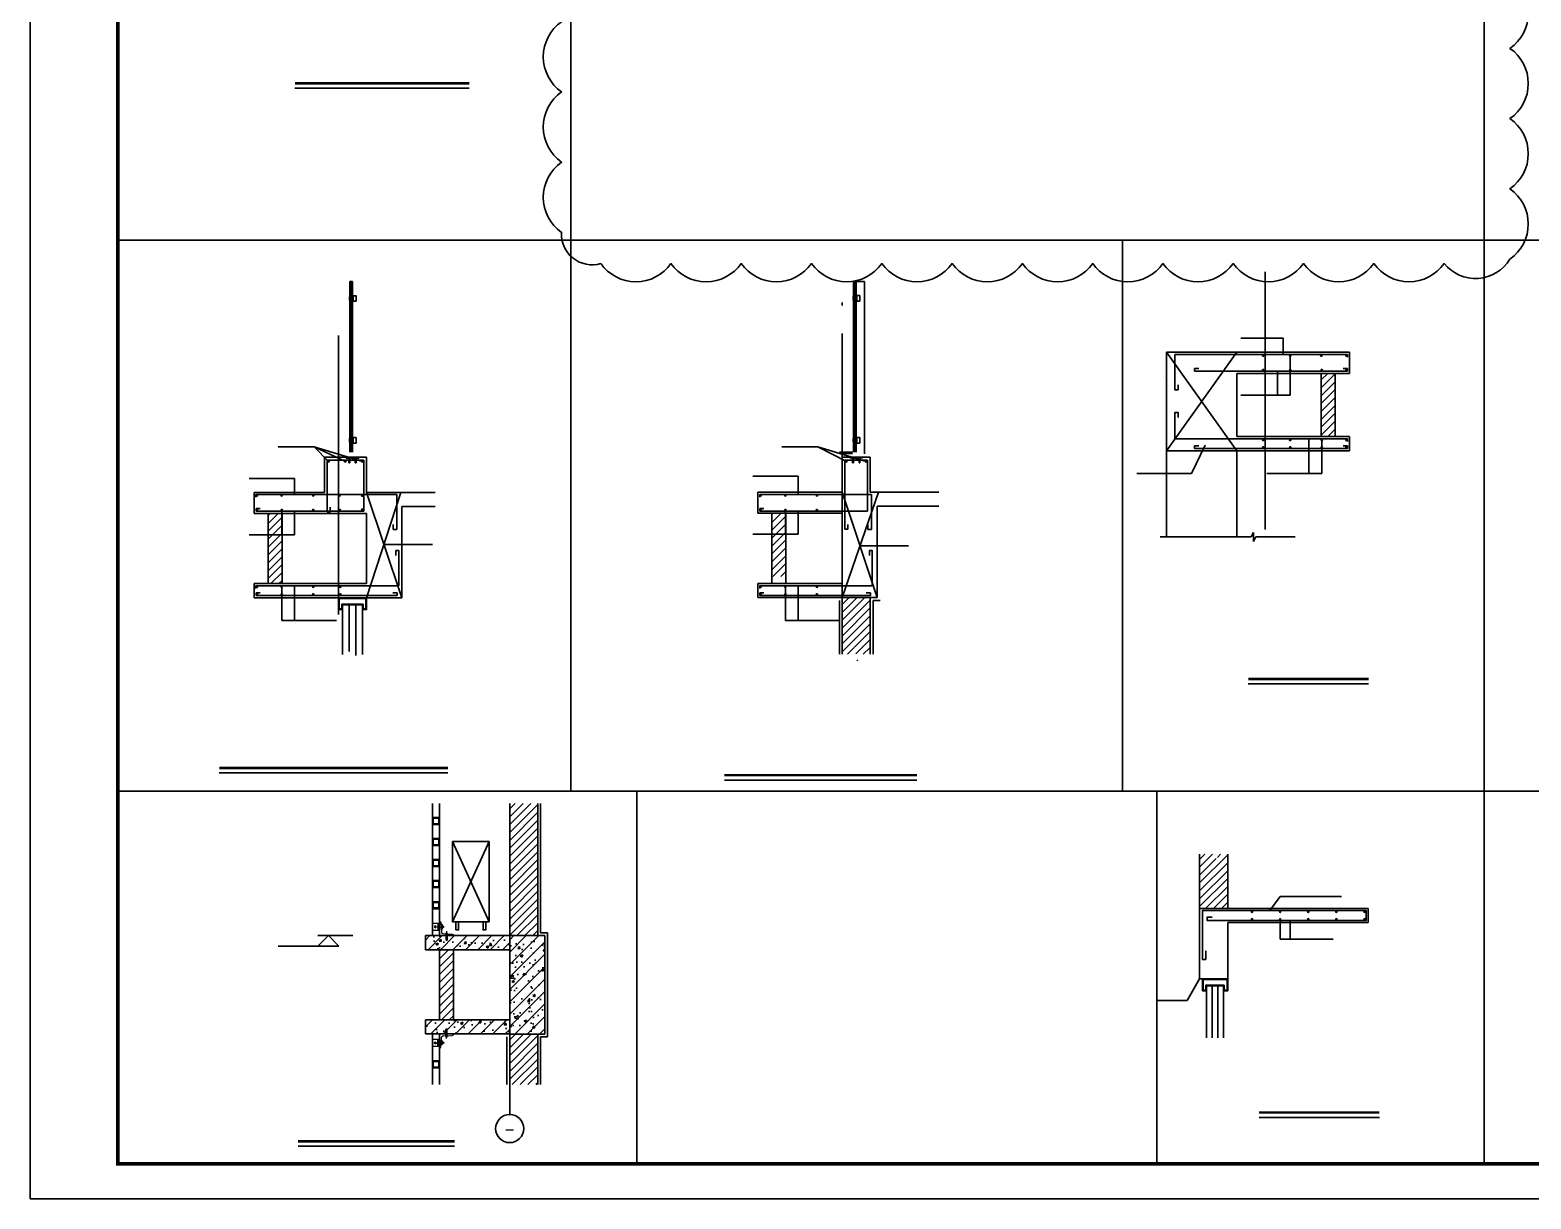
# Model space of a CAD drawing. Extents: x -695511 to 885008, y -751583 to -95266.
# Drawn here: x 550845 to 561523, y -550522 to -542201 of the extents above; entities that cross this region are included whole.
import ezdxf
from ezdxf.enums import TextEntityAlignment as Align

# ---------------------------------------------------------------- set-up
doc = ezdxf.new("R2010")
doc.units = 0
doc.header["$LTSCALE"] = 1000
doc.header["$MEASUREMENT"] = 0
doc.linetypes.add('CONTINOUS', pattern=[0])
doc.linetypes.add('DOTE', pattern=[2.42, 2, -0.2, 0.02, -0.2])
for name, color, linetype in [('3', 3, 'Continuous'), ('8', 8, 'Continuous'), ('_0', 7, 'Continuous'), ('AXIS', 3, 'Continuous'), ('AXIS_TEXT', 7, 'Continuous'), ('DIM_ELEV', 3, 'Continuous'), ('DIM_SYMB', 3, 'Continuous'), ('DOTE', 1, 'Continuous'), ('E_BalLib', 8, 'Continuous'), ('E_WINDOW', 4, 'Continuous'), ('LVTRY', 8, 'Continuous'), ('PUB_HATCH', 8, 'Continuous'), ('PUB_TEXT', 7, 'Continuous'), ('PUB_TITLE', 4, 'Continuous'), ('S_FLOOR', 2, 'Continuous'), ('STAIR', 2, 'Continuous'), ('WALL', 4, 'Continuous'), ('WINDOW', 3, 'Continuous'), ('修改说明', 190, 'Continuous'), ('家俱', 8, 'Continuous'), ('节点大样钢筋', 6, 'Continuous')]:
    doc.layers.add(name, color=color, linetype=linetype)
doc.layers.add('AED-880-D-0001-N_8#$0$318 Louvre', color=6, linetype='Continuous', lineweight=13)
doc.styles.add('_TCH_AXIS', font='COMPLEX', dxfattribs={"bigfont": 'GBCBIG'})
doc.styles.add('COMPLEX', font='COMPLEX')
pattern_1 = [(45, (834982.87, -467464.26), (-44.194174, 44.194174), []), (50, (834982.87, -467464.26), (179.315046, -15.688034), [18.75, -206.25]), (355, (834982.87, -467464.26), (-34.68783, 188.04803), [15, -165]), (100.4514, (834997.81, -467465.57), (144.62735, 172.35989), [15.93505, -175.28553]), (46.1842, (834982.87, -467414.26), (266.81026, -41.37975), [28.125, -309.375]), (96.6356, (835005.1, -467417.7), (233.66568, 243.52947), [23.90257, -262.92825]), (351.1842, (834982.87, -467414.26), (233.66549, 243.52965), [22.5, -247.5]), (21, (835007.87, -467426.76), (149.22676, -100.65472), [18.75, -206.25]), (326, (835007.87, -467426.76), (60.82883, 181.28751), [15, -165]), (71.4514, (835020.3, -467435.15), (210.05566, 80.63262), [15.93505, -175.28553]), (37.5, (834982.87, -467464.26), (3.039964, 83.223463), [0, -163, 0, -167.5, 0, -165.625]), (7.5, (834982.87, -467464.26), (65.767384, 98.602928), [0, -95.5, 0, -159.25, 0, -63.125]), (327.5, (834927.12, -467464.26), (133.455609, -5.638718), [0, -62.5, 0, -195, 0, -258.75]), (317.5, (834902.12, -467464.26), (145.796542, 25.026246), [0, -81.25, 0, -129.5, 0, -183.75])]

# ---------------------------------------------------------------- blocks, each defined once
blk = doc.blocks.new('A$C20027368')
at = {"layer": '3', "color": 1}
for p, q in [((-27, 58), (233, 629)), ((-27, 629), (233, 58))]:
    blk.add_line(p, q, dxfattribs=at)
for points in [[(-27, 58), (233, 58), (233, 629), (-27, 629)], [(-3, 58), (16, 58), (16, 0), (-3, 0)], [(209, 58), (190, 58), (190, 0), (209, 0)]]:
    blk.add_lwpolyline(points, close=True, dxfattribs=at)
blk = doc.blocks.new('AED-880-D-0001-N_8#$0$A$C6D1513F4')
at = {"layer": 'AED-880-D-0001-N_8#$0$318 Louvre', "color": 3, "linetype": 'Continuous', "extrusion": (7.99805e-08, 0.00183, 0.999998)}
for p, q in [((-51, 88), (-13, 88)), ((-51, 38), (-13, 38)), ((-24, 67), (-30, 70)), ((-30, 56), (-24, 60)), ((-24, 60), (-24, 67)), ((-17, 62), (30, 62)), ((-14, 62), (32, 62)), ((-13, 88), (-13, 38)), ((-13, 88), (0, 88)), ((-13, 38), (0, 38)), ((-11, 69), (-12, 67)), ((-11, 66), (-12, 67)), ((-12, 67), (-11, 66)), ((-12, 67), (-12, 58)), ((-11, 66), (-12, 62)), ((-12, 62), (-11, 60)), ((-11, 60), (-12, 58)), ((-12, 58), (-11, 56)), ((-7, 69), (-11, 69)), ((-11, 66), (-7, 66)), ((-7, 60), (-11, 60)), ((-11, 56), (-7, 56)), ((-7, 88), (-7, 38)), ((-7, 56), (-7, 69)), ((20, 78), (10, 78)), ((12, 46), (20, 46)), ((20, 78), (20, 46)), ((20, 56), (20, 69)), ((20, 69), (24, 69)), ((24, 66), (20, 66)), ((20, 60), (24, 60)), ((24, 56), (20, 56)), ((24, 69), (25, 67)), ((25, 67), (24, 66)), ((24, 66), (25, 62)), ((25, 62), (24, 60)), ((24, 60), (25, 58)), ((25, 58), (24, 56)), ((25, 66), (25, 67)), ((25, 67), (25, 58)), ((30, 66), (25, 66)), ((30, 60), (25, 60)), ((31, 65), (30, 66)), ((30, 60), (31, 60)), ((31, 60), (31, 65)), ((43, 17), (43, 18)), ((43, 18), (56, 18)), ((46, 14), (43, 17)), ((43, 17), (56, 17)), ((46, 14), (46, -12)), ((46, 14), (54, 14)), ((50, 32), (50, -37)), ((54, 14), (56, 17)), ((54, 14), (54, -12)), ((56, 17), (56, 18)), ((46, -12), (44, -31)), ((44, -31), (48, -32)), ((46, -31), (46, -33)), ((54, -33), (46, -33)), ((49, -6), (47, -11)), ((49, -14), (48, -32)), ((50, -13), (51, -32)), ((52, -7), (51, -12)), ((55, -31), (51, -32)), ((54, -12), (55, -31)), ((54, -31), (54, -33))]:
    blk.add_line(p, q, dxfattribs=at)
at = {"layer": 'AED-880-D-0001-N_8#$0$318 Louvre', "color": 3, "linetype": 'Continuous', "extrusion": (7.99805e-08, -0.00183, 0.999998)}
for p, q in [((-51, 88), (-51, 38)), ((-36, 67), (-30, 70)), ((-36, 67), (-36, 60)), ((-30, 56), (-36, 60))]:
    blk.add_line(p, q, dxfattribs=at)
at = {"layer": 'AED-880-D-0001-N_8#$0$318 Louvre', "color": 3, "linetype": 'Continuous', "extrusion": (7.99805e-08, 0.00183, 0.999998)}
blk.add_lwpolyline([(10, 91), (14, 24, 0.380199), (24, 14), (90, 11, -0.397107), (100, 1), (100, 0), (0, 0), (0, 100), (0, 100, -0.397107)], format="xyb", close=True, dxfattribs=at)
for centre, start, end in [((49, -12), 164.9975, 272.7378), ((50, -7), 344.9975, 164.9975), ((49, -12), 302.0756, 344.9975)]:
    blk.add_arc(centre, 1.86, start, end, dxfattribs=at)
blk = doc.blocks.new('_AXISO')
blk.add_circle((0, 0), 0.5)
at = {"layer": 'AXIS_TEXT', "style": 'COMPLEX', "width": 1.041667}
blk.add_attdef('A', text='', height=0.56, dxfattribs=at).set_placement((-0.25, -0.28), (0.25, -0.28), align=Align.FIT)

msp = doc.modelspace()

# ---------------------------------------------------------------- hatches: boundary and pattern name
h = msp.add_hatch()
h.set_pattern_fill('ANSI31', color=8, scale=25)
h.set_pattern_definition([(45, (890320.573, -529778.05), (-28.0633004, 28.0633004), [])])
h.paths.add_polyline_path([(560031.1, -545095.3), (560131.1, -545095.3), (560131.1, -544645.3), (560031.1, -544645.3)])
h = msp.add_hatch()
h.set_pattern_fill('ANSI31', color=8, scale=25, style=0)
h.set_pattern_definition([(45, (893269.033, -534783.036), (-28.0633004, 28.0633004), [])])
h.paths.add_polyline_path([(552538.8, -545642), (552638.8, -545642), (552638.8, -546142), (552538.8, -546142)])
h = msp.add_hatch()
h.set_pattern_fill('ANSI31', color=8, scale=25, style=0)
h.set_pattern_definition([(45, (896852.603, -534831.913), (-28.0633004, 28.0633004), [])])
h.paths.add_polyline_path([(556122.3, -545640.9), (556222.3, -545640.9), (556222.3, -546090.9), (556122.3, -546090.9)])
h = msp.add_hatch()
h.set_pattern_fill('ANSI31', color=8, scale=25, style=0)
h.set_pattern_definition([(45, (823644.65, -470828.497), (-28.0633004, 28.0633004), [])])
h.paths.add_polyline_path([(556710.7, -546592.5), (556729.2, -546697.5), (556748.3, -546645), (556822.6, -546645), (556822.6, -546240.9), (556622.6, -546240.9), (556622.6, -546645), (556692, -546645)])
h = msp.add_hatch()
h.set_pattern_fill('ANSI31', color=8, scale=25, style=0)
h.set_pattern_definition([(45, (894487.43, -537988.43), (-28.0633004, 28.0633004), [])])
h.paths.add_polyline_path([(554457.4, -547706.1), (554379.6, -547706.1), (554360.5, -547706.1), (554342, -547706.1), (554323.4, -547706.1), (554257.4, -547706.1), (554257.4, -548597.4), (554257.4, -548647.4), (554457.4, -548647.4), (554457.4, -548597.4)])
h = msp.add_hatch()
h.set_pattern_fill('ANSI31', color=8, scale=25)
h.set_pattern_definition([(45, (883509.497, -510343.04), (-28.0633004, 28.0633004), [])])
h.paths.add_polyline_path([(559165.7, -548454.7), (559365.7, -548454.7), (559365.7, -548068), (559300, -548068), (559284.7, -548110), (559277.3, -548068), (559165.7, -548068)])
h = msp.add_hatch()
h.set_pattern_fill('钢筋混凝土', color=8, scale=25)
h.set_pattern_definition(pattern_1)
h.paths.add_polyline_path([(554257.4, -548747.4), (554257.4, -548647.4), (553811.8, -548647.4), (553811.8, -548659.6), (553813.1, -548680.1), (553802.5, -548680.1), (553803.8, -548659.6), (553803.8, -548647.4), (553657.2, -548647.4), (553657.2, -548747.4)])
h = msp.add_hatch()
h.set_pattern_fill('钢筋混凝土', color=8, scale=25)
h.set_pattern_definition([(45, (747645.37, -335313.02), (-44.194174, 44.194174), []), (50, (747645.37, -335313.02), (179.315046, -15.68803), [18.75, -206.25]), (355, (747645.37, -335313.02), (-34.68783, 188.04803), [15, -165]), (100.4514, (747660.31, -335314.33), (144.62735, 172.35989), [15.93505, -175.28553]), (46.1842, (747645.37, -335263.02), (266.81026, -41.37975), [28.125, -309.375]), (96.6356, (747667.6, -335266.47), (233.66568, 243.52947), [23.90257, -262.92825]), (351.1842, (747645.37, -335263.02), (233.66549, 243.52965), [22.5, -247.5]), (21, (747670.37, -335275.52), (149.22676, -100.65472), [18.75, -206.25]), (326, (747670.37, -335275.52), (60.82883, 181.28751), [15, -165]), (71.4514, (747682.8, -335283.9), (210.05566, 80.63262), [15.93505, -175.28553]), (37.5, (747645.37, -335313.02), (3.039964, 83.223463), [0, -163, 0, -167.5, 0, -165.625]), (7.5, (747645.37, -335313.02), (65.767384, 98.602928), [0, -95.5, 0, -159.25, 0, -63.125]), (327.5, (747589.62, -335313.02), (133.455609, -5.638718), [0, -62.5, 0, -195, 0, -258.75]), (317.5, (747564.62, -335313.02), (145.79654, 25.026246), [0, -81.25, 0, -129.5, 0, -183.75])])
h.paths.add_polyline_path([(554257.4, -548647.4), (554507.4, -548647.4), (554507.4, -549348), (554257.4, -549348)])
h = msp.add_hatch()
h.set_pattern_fill('ANSI31', color=8, scale=25, style=0)
h.set_pattern_definition([(45, (894487.43, -537938.43), (-28.0633004, 28.0633004), [])])
h.paths.add_polyline_path([(553757.2, -548747.4), (553857.2, -548747.4), (553857.2, -549247.4), (553757.2, -549247.4)])
h = msp.add_hatch()
h.set_pattern_fill('钢筋混凝土', color=8, scale=25)
h.set_pattern_definition(pattern_1)
h.paths.add_polyline_path([(553657.2, -549247.4), (553657.2, -549347.4), (554257.4, -549347.4), (554257.4, -549247.4)])
h = msp.add_hatch()
h.set_pattern_fill('ANSI31', color=8, scale=25, style=0)
h.set_pattern_definition([(45, (834982.87, -467464.263), (-28.0633004, 28.0633004), [])])
h.paths.add_polyline_path([(554457.4, -549708.3), (554457.4, -549348), (554257.4, -549348), (554257.4, -549708.3)])
at = {"layer": '节点大样钢筋'}
h = msp.add_hatch(color=256, dxfattribs=at)
edge = h.paths.add_edge_path()
edge.add_arc((559617.9, -544518.6), 5, 0, 360)
h = msp.add_hatch(color=256, dxfattribs=at)
edge = h.paths.add_edge_path()
edge.add_arc((559810.4, -544518.6), 5, 0, 360)
h = msp.add_hatch(color=256, dxfattribs=at)
edge = h.paths.add_edge_path()
edge.add_arc((560031.9, -544518.6), 5, 0, 360)
h = msp.add_hatch(color=256, dxfattribs=at)
edge = h.paths.add_edge_path()
edge.add_arc((560210.4, -544518.6), 5, 0, 360)
h = msp.add_hatch(color=256, dxfattribs=at)
edge = h.paths.add_edge_path()
edge.add_arc((559617.9, -544622), 5, -180, 180, ccw=False)
h = msp.add_hatch(color=256, dxfattribs=at)
edge = h.paths.add_edge_path()
edge.add_arc((559810.4, -544622), 5, -180, 180, ccw=False)
h = msp.add_hatch(color=256, dxfattribs=at)
edge = h.paths.add_edge_path()
edge.add_arc((560034.4, -544622), 5, -180, 180, ccw=False)
h = msp.add_hatch(color=256, dxfattribs=at)
edge = h.paths.add_edge_path()
edge.add_arc((560210.4, -544622), 5, -180, 180, ccw=False)
h = msp.add_hatch(color=256, dxfattribs=at)
edge = h.paths.add_edge_path()
edge.add_arc((559617.9, -545119), 5, -180, 180, ccw=False)
h = msp.add_hatch(color=256, dxfattribs=at)
edge = h.paths.add_edge_path()
edge.add_arc((559810.4, -545119), 5, -180, 180, ccw=False)
h = msp.add_hatch(color=256, dxfattribs=at)
edge = h.paths.add_edge_path()
edge.add_arc((560034.4, -545119), 5, -180, 180, ccw=False)
h = msp.add_hatch(color=256, dxfattribs=at)
edge = h.paths.add_edge_path()
edge.add_arc((560210.4, -545118.6), 5, 0, 360)
h = msp.add_hatch(color=256, dxfattribs=at)
edge = h.paths.add_edge_path()
edge.add_arc((559617.9, -545172), 5, -180, 180, ccw=False)
h = msp.add_hatch(color=256, dxfattribs=at)
edge = h.paths.add_edge_path()
edge.add_arc((559810.4, -545172), 5, -180, 180, ccw=False)
h = msp.add_hatch(color=256, dxfattribs=at)
edge = h.paths.add_edge_path()
edge.add_arc((560034.4, -545172), 5, -180, 180, ccw=False)
h = msp.add_hatch(color=256, dxfattribs=at)
edge = h.paths.add_edge_path()
edge.add_arc((560210.4, -545172), 5, -180, 180, ccw=False)
h = msp.add_hatch(color=256, dxfattribs=at)
edge = h.paths.add_edge_path()
edge.add_arc((552969, -545271.7), 5, 0, 360)
h = msp.add_hatch(color=256, dxfattribs=at)
edge = h.paths.add_edge_path()
edge.add_arc((553089, -545271.7), 5, 0, 360)
h = msp.add_hatch(color=256, dxfattribs=at)
edge = h.paths.add_edge_path()
edge.add_arc((553209.5, -545271.7), 5, 0, 360)
h = msp.add_hatch(color=256, dxfattribs=at)
edge = h.paths.add_edge_path()
edge.add_arc((556652.6, -545271.7), 5, 0, 360)
h = msp.add_hatch(color=256, dxfattribs=at)
edge = h.paths.add_edge_path()
edge.add_arc((556793.1, -545271.7), 5, 0, 360)
h = msp.add_hatch(color=256, dxfattribs=at)
edge = h.paths.add_edge_path()
edge.add_arc((552459.5, -545514.2), 5, 0, 360)
h = msp.add_hatch(color=256, dxfattribs=at)
edge = h.paths.add_edge_path()
edge.add_arc((552635.5, -545514.2), 5, 0, 360)
h = msp.add_hatch(color=256, dxfattribs=at)
edge = h.paths.add_edge_path()
edge.add_arc((552859.5, -545514.2), 5, 0, 360)
h = msp.add_hatch(color=256, dxfattribs=at)
edge = h.paths.add_edge_path()
edge.add_arc((553048.5, -545514.2), 5, 0, 360)
h = msp.add_hatch(color=256, dxfattribs=at)
edge = h.paths.add_edge_path()
edge.add_arc((553208.5, -545514.7), 5, 0, 360)
h = msp.add_hatch(color=256, dxfattribs=at)
edge = h.paths.add_edge_path()
edge.add_arc((556043.1, -545514.2), 5, 0, 360)
h = msp.add_hatch(color=256, dxfattribs=at)
edge = h.paths.add_edge_path()
edge.add_arc((556219.1, -545514.2), 5, 0, 360)
h = msp.add_hatch(color=256, dxfattribs=at)
edge = h.paths.add_edge_path()
edge.add_arc((556443.1, -545514.2), 5, 0, 360)
h = msp.add_hatch(color=256, dxfattribs=at)
edge = h.paths.add_edge_path()
edge.add_arc((552459.5, -545618.7), 5, 0, 360)
h = msp.add_hatch(color=256, dxfattribs=at)
edge = h.paths.add_edge_path()
edge.add_arc((552635.5, -545618.7), 5, 0, 360)
h = msp.add_hatch(color=256, dxfattribs=at)
edge = h.paths.add_edge_path()
edge.add_arc((552859.5, -545618.7), 5, 0, 360)
h = msp.add_hatch(color=256, dxfattribs=at)
edge = h.paths.add_edge_path()
edge.add_arc((553048.5, -545618.7), 5, 0, 360)
h = msp.add_hatch(color=256, dxfattribs=at)
edge = h.paths.add_edge_path()
edge.add_arc((553208.5, -545616.2), 5, 0, 360)
h = msp.add_hatch(color=256, dxfattribs=at)
edge = h.paths.add_edge_path()
edge.add_arc((556043.1, -545618.7), 5, 0, 360)
h = msp.add_hatch(color=256, dxfattribs=at)
edge = h.paths.add_edge_path()
edge.add_arc((556219.1, -545618.7), 5, 0, 360)
h = msp.add_hatch(color=256, dxfattribs=at)
edge = h.paths.add_edge_path()
edge.add_arc((556443.1, -545618.7), 5, 0, 360)
h = msp.add_hatch(color=256, dxfattribs=at)
edge = h.paths.add_edge_path()
edge.add_arc((552459.5, -546164.2), 5, 0, 360)
h = msp.add_hatch(color=256, dxfattribs=at)
edge = h.paths.add_edge_path()
edge.add_arc((552635.5, -546164.2), 5, 0, 360)
h = msp.add_hatch(color=256, dxfattribs=at)
edge = h.paths.add_edge_path()
edge.add_arc((552859.5, -546164.2), 5, 0, 360)
h = msp.add_hatch(color=256, dxfattribs=at)
edge = h.paths.add_edge_path()
edge.add_arc((553053.5, -546164.2), 5, 0, 360)
h = msp.add_hatch(color=256, dxfattribs=at)
edge = h.paths.add_edge_path()
edge.add_arc((556043.1, -546164.2), 5, 0, 360)
h = msp.add_hatch(color=256, dxfattribs=at)
edge = h.paths.add_edge_path()
edge.add_arc((556219.1, -546164.2), 5, 0, 360)
h = msp.add_hatch(color=256, dxfattribs=at)
edge = h.paths.add_edge_path()
edge.add_arc((556443.1, -546164.2), 5, 0, 360)
h = msp.add_hatch(color=256, dxfattribs=at)
edge = h.paths.add_edge_path()
edge.add_arc((552459.5, -546218.7), 5, 0, 360)
h = msp.add_hatch(color=256, dxfattribs=at)
edge = h.paths.add_edge_path()
edge.add_arc((552635.5, -546218.7), 5, 0, 360)
h = msp.add_hatch(color=256, dxfattribs=at)
edge = h.paths.add_edge_path()
edge.add_arc((552859.5, -546218.7), 5, 0, 360)
h = msp.add_hatch(color=256, dxfattribs=at)
edge = h.paths.add_edge_path()
edge.add_arc((553053.5, -546218.7), 5, 0, 360)
h = msp.add_hatch(color=256, dxfattribs=at)
edge = h.paths.add_edge_path()
edge.add_arc((556043.1, -546218.7), 5, 0, 360)
h = msp.add_hatch(color=256, dxfattribs=at)
edge = h.paths.add_edge_path()
edge.add_arc((556219.1, -546218.7), 5, 0, 360)
h = msp.add_hatch(color=256, dxfattribs=at)
edge = h.paths.add_edge_path()
edge.add_arc((556443.1, -546218.7), 5, 0, 360)
h = msp.add_hatch(color=256, dxfattribs=at)
edge = h.paths.add_edge_path()
edge.add_arc((559538.8, -548477.8), 5, 0, 360)
h = msp.add_hatch(color=256, dxfattribs=at)
edge = h.paths.add_edge_path()
edge.add_arc((559538.8, -548531.6), 5, 0, 360)
h = msp.add_hatch(color=256, dxfattribs=at)
edge = h.paths.add_edge_path()
edge.add_arc((559738.8, -548477.8), 5, 0, 360)
h = msp.add_hatch(color=256, dxfattribs=at)
edge = h.paths.add_edge_path()
edge.add_arc((559738.8, -548531.6), 5, 0, 360)
h = msp.add_hatch(color=256, dxfattribs=at)
edge = h.paths.add_edge_path()
edge.add_arc((559938.8, -548477.8), 5, 0, 360)
h = msp.add_hatch(color=256, dxfattribs=at)
edge = h.paths.add_edge_path()
edge.add_arc((559938.8, -548531.6), 5, 0, 360)
h = msp.add_hatch(color=256, dxfattribs=at)
edge = h.paths.add_edge_path()
edge.add_arc((560138.8, -548477.8), 5, 0, 360)
h = msp.add_hatch(color=256, dxfattribs=at)
edge = h.paths.add_edge_path()
edge.add_arc((560138.8, -548531.6), 5, 0, 360)
h = msp.add_hatch(color=256, dxfattribs=at)
edge = h.paths.add_edge_path()
edge.add_arc((560338.8, -548477.8), 5, 0, 360)
h = msp.add_hatch(color=256, dxfattribs=at)
edge = h.paths.add_edge_path()
edge.add_arc((560338.8, -548531.6), 5, 0, 360)

# ---------------------------------------------------------------- linework, layer by layer
at = {"color": 8}
for p, q in [((554692.1, -539710.4), (554692.1, -543697.9)), ((561191, -539710.4), (561191, -543697.9)), ((551469.8, -543697.9), (569294.8, -543697.9)), ((554692.1, -543697.9), (554692.1, -547619.4)), ((558618.1, -543697.9), (558618.1, -547619.4)), ((561191, -543697.9), (561191, -547619.4)), ((551469.8, -547619.4), (566741.5, -547619.4)), ((555161.2, -547619.4), (555161.2, -550272.2)), ((558860.9, -547619.4), (558860.9, -550272.2)), ((561191, -547619.4), (561191, -550272.2))]:
    msp.add_line(p, q, dxfattribs=at)
at = {"color": 4}
for p, q in [((553119, -543992, -13779.6), (553119, -545206.3, -13779.6)), ((553129, -543992, -13779.6), (553129, -545206.2, -13779.6)), ((553139, -543992, -13779.6), (553139, -545206, -13779.6)), ((556702.6, -543990.9, -13779.6), (556702.6, -545205.1, -13779.6)), ((556712.6, -543990.9, -13779.6), (556712.6, -545205, -13779.6)), ((556722.6, -543990.9, -13779.6), (556722.6, -545204.9, -13779.6))]:
    msp.add_line(p, q, dxfattribs=at)
at = {"color": 2}
for p, q in [((553069, -546292), (553069, -546646.1)), ((553116, -546292), (553116, -546624.9)), ((553162, -546292), (553162, -546653.5)), ((553209, -546292), (553209, -546646.1))]:
    msp.add_line(p, q, dxfattribs=at)
at = {"color": 3, "linetype": 'CONTINOUS'}
for p, q in [((559215.7, -549004.7), (559215.7, -549374)), ((559255.7, -549004.7), (559255.7, -549374)), ((559295.8, -549004.7), (559295.8, -549374)), ((559335.8, -549004.7), (559335.8, -549374))]:
    msp.add_line(p, q, dxfattribs=at)
for points in [[(553209, -546292), (553209, -546327), (553239, -546327), (553239, -546242), (553239, -546242), (553039, -546242), (553039, -546327), (553069, -546327), (553069, -546292)], [(559335.8, -549004.7), (559335.8, -549039.7), (559365.7, -549039.7), (559365.7, -548954.7), (559365.7, -548954.7), (559185.7, -548954.7), (559185.7, -549039.7), (559215.7, -549039.7), (559215.7, -549004.7)]]:
    msp.add_lwpolyline(points, close=True)
at = {"layer": '3'}
for p, q in [((553707.2, -548647.4), (553707.2, -547706.1)), ((553757.2, -548647.4), (553757.2, -547706.1)), ((553707.2, -549347.4), (553707.2, -549708.3)), ((553757.2, -549347.4), (553757.2, -549708.3))]:
    msp.add_line(p, q, dxfattribs=at)
for points in [[(553707.2, -547855.7), (553757.2, -547855.7), (553757.2, -547805.7), (553707.2, -547805.7)], [(553712.2, -547850.7), (553752.2, -547850.7), (553752.2, -547810.7), (553712.2, -547810.7)], [(553707.2, -548005.7), (553757.2, -548005.7), (553757.2, -547955.7), (553707.2, -547955.7)], [(553712.2, -548000.7), (553752.2, -548000.7), (553752.2, -547960.7), (553712.2, -547960.7)], [(553707.2, -548155.7), (553757.2, -548155.7), (553757.2, -548105.7), (553707.2, -548105.7)], [(553712.2, -548150.7), (553752.2, -548150.7), (553752.2, -548110.7), (553712.2, -548110.7)], [(553707.2, -548305.7), (553757.2, -548305.7), (553757.2, -548255.7), (553707.2, -548255.7)], [(553712.2, -548300.7), (553752.2, -548300.7), (553752.2, -548260.7), (553712.2, -548260.7)], [(553707.2, -548455.7), (553757.2, -548455.7), (553757.2, -548405.7), (553707.2, -548405.7)], [(553712.2, -548450.7), (553752.2, -548450.7), (553752.2, -548410.7), (553712.2, -548410.7)], [(553707.2, -549539.1), (553757.2, -549539.1), (553757.2, -549589.1), (553707.2, -549589.1)], [(553712.2, -549544.1), (553752.2, -549544.1), (553752.2, -549584.1), (553712.2, -549584.1)]]:
    msp.add_lwpolyline(points, close=True, dxfattribs=at)
at = {"layer": '8'}
msp.add_line((558911.1, -544665.3), (558911.1, -544665.3), dxfattribs=at)
at = {"layer": '_0'}
for p, q in [((559431.1, -544495.3), (558931.1, -545195.3)), ((558931.1, -544495.3), (559431.1, -545195.3)), ((552866.3, -545167.2), (552969, -545271.7)), ((552866.3, -545167.2), (553089, -545271.7)), ((552866.3, -545167.2), (553209.5, -545271.7)), ((556449.9, -545167.2), (556652.6, -545271.7)), ((556449.9, -545167.2), (556793.1, -545271.7)), ((553239, -546242), (553483, -545492)), ((553239, -545492), (553489, -546242)), ((556622.6, -545490.9), (556872.6, -546240.9)), ((556622.6, -546240.9), (556882.3, -545490.9)), ((559738.8, -548369.2), (559665.8, -548469.7))]:
    msp.add_line(p, q, dxfattribs=at)
for points in [[(559459, -544393.4), (559759.5, -544393.4), (559759.5, -544511.4)], [(559459, -544799.5), (559809.9, -544799.5), (559809.9, -544520)], [(559719, -544630.3), (559719, -544799.5)], [(559943.5, -545358.7), (559943.5, -545111.4)], [(560034.4, -545118.6), (560034.4, -545358.7)], [(559108.3, -545357.9), (559206.3, -545155.3)], [(552635.5, -545618.9), (552635.5, -545795)], [(552726.3, -545795), (552726.3, -545627)], [(556219.1, -545618.9), (556219.1, -545789.8)], [(556309.9, -545789.8), (556309.9, -545627)], [(553362.5, -545862.4), (553707, -545862.4)], [(556749.9, -545873), (557094.4, -545873)], [(552635.5, -546164.2), (552635.5, -546404.3)], [(552726.3, -546404.3), (552726.3, -546157)], [(556219.1, -546164.2), (556219.1, -546404.3)], [(556309.9, -546404.3), (556309.9, -546157)]]:
    msp.add_lwpolyline(points, dxfattribs=at)
at = {"layer": 'AXIS'}
msp.add_line((554257.4, -549432.9), (554257.4, -549921), dxfattribs=at)
at = {"layer": 'DIM_ELEV'}
for p, q in [((552967.5, -548647.4), (552892.5, -548722.4)), ((553142.5, -548647.4), (552892.5, -548647.4)), ((552967.5, -548647.4), (553042.5, -548722.4)), ((553042.5, -548722.4), (552610.5, -548722.4))]:
    msp.add_line(p, q, dxfattribs=at)
at = {"layer": 'DIM_SYMB', "const_width": 17.5}
for points in [[(552728.9, -542580.1), (553970.2, -542580.1)], [(559511.4, -546820.9), (560367.6, -546820.9)], [(552191.4, -547454.6), (553817.6, -547454.6)], [(555785.4, -547505.7), (557155, -547505.7)], [(559588.3, -549906.3), (560444.5, -549906.3)], [(552752.2, -550111.6), (553865.1, -550111.6)]]:
    msp.add_lwpolyline(points, dxfattribs=at)
at = {"layer": 'DIM_SYMB'}
for points in [[(552728.9, -542615.1), (553970.2, -542615.1)], [(559511.4, -546855.9), (560367.6, -546855.9)], [(552191.4, -547489.6), (553817.6, -547489.6)], [(555785.4, -547540.7), (557155, -547540.7)], [(559588.3, -549941.3), (560444.5, -549941.3)], [(552752.2, -550146.6), (553865.1, -550146.6)]]:
    msp.add_lwpolyline(points, dxfattribs=at)
at = {"layer": 'DOTE', "linetype": 'DOTE'}
for p, q in [((559631.1, -545756.8), (559631.1, -543923)), ((556622.6, -546360.9), (556622.6, -544047.1)), ((553039, -546362), (553039, -544376.4)), ((554257.4, -549467.4), (554257.4, -547755.4))]:
    msp.add_line(p, q, dxfattribs=at)
at = {"layer": 'E_BalLib'}
for p, q in [((556702.6, -543990.9), (556782.6, -543991.2)), ((556782.6, -543990.9, 3.7), (556782.6, -545218.7, -13822.8)), ((553097.6, -545242, -13779.6), (553097.6, -545242, -13779.6)), ((553177.6, -545242, -13779.6), (553177.6, -545242, -13779.6)), ((556681.2, -545240.9, -13779.6), (556681.2, -545240.9, -13779.6)), ((556761.2, -545240.9, -13779.6), (556761.2, -545240.9, -13779.6))]:
    msp.add_line(p, q, dxfattribs=at)
at = {"layer": 'E_WINDOW'}
for p, q in [((553119, -543992), (553139, -543992)), ((556702.6, -543990.9), (556722.6, -543990.9)), ((553119, -544097, -13779.6), (553116.9, -544099.9, -13779.6)), ((553116.9, -544099.9, -13779.6), (553116.9, -544124.1, -13779.6)), ((553119, -544127, -13779.6), (553116.9, -544124.1, -13779.6)), ((553144, -544097, -13779.6), (553139, -544097, -13779.6)), ((553144, -544127, -13779.6), (553139, -544127, -13779.6)), ((556702.6, -544095.9, -13779.6), (556700.5, -544098.7, -13779.6)), ((556700.5, -544098.7, -13779.6), (556700.5, -544123, -13779.6)), ((556702.6, -544125.9, -13779.6), (556700.5, -544123, -13779.6)), ((556727.6, -544095.9, -13779.6), (556722.6, -544095.9, -13779.6)), ((556727.6, -544125.9, -13779.6), (556722.6, -544125.9, -13779.6)), ((553119, -545107, -13779.6), (553116.9, -545109.9, -13779.6)), ((553116.9, -545109.9, -13779.6), (553116.9, -545134.1, -13779.6)), ((553144, -545107, -13779.6), (553139, -545107, -13779.6)), ((556702.6, -545105.9, -13779.6), (556700.5, -545108.7, -13779.6)), ((556700.5, -545108.7, -13779.6), (556700.5, -545133, -13779.6)), ((556702.6, -545135.9, -13779.6), (556700.5, -545133, -13779.6)), ((556727.6, -545105.9, -13779.6), (556722.6, -545105.9, -13779.6)), ((553119, -545137, -13779.6), (553116.9, -545134.1, -13779.6)), ((553144, -545137, -13779.6), (553139, -545137, -13779.6)), ((556727.6, -545135.9, -13779.6), (556722.6, -545135.9, -13779.6))]:
    msp.add_line(p, q, dxfattribs=at)
at = {"layer": 'PUB_HATCH'}
for p, q in [((556697.2, -545205.2, -13779.6), (556602.6, -545206.3, -13779.6)), ((556697.2, -545215, -8344.6), (556602.6, -545216.2, -13779.6)), ((559631.1, -545215.3, -9400.1), (559630.9, -545215.3, -9403.7)), ((556602.6, -546260.9), (556602.6, -546645)), ((556842.6, -546260.9), (556892.6, -546260.9, -13779.6)), ((556842.6, -546260.9), (556842.6, -546645))]:
    msp.add_line(p, q, dxfattribs=at)
at = {"layer": 'PUB_TEXT'}
for p, q in [((552609.3, -545167.2), (552866.3, -545167.2)), ((556192.8, -545167.2), (556449.9, -545167.2)), ((552402.8, -545394.5), (552726.3, -545394.5)), ((555986.3, -545375.8), (556309.9, -545375.8)), ((558719, -545357.9), (559108.3, -545357.9)), ((560034.4, -545358.7), (559645, -545358.7)), ((552402.8, -545795), (552726.3, -545795)), ((555986.3, -545789.8), (556309.9, -545789.8)), ((552635.5, -546404.3), (553024.8, -546404.3)), ((556219.1, -546404.3), (556608.4, -546404.3)), ((560174.8, -548369.2), (559738.8, -548369.2)), ((559738.8, -548531.6), (559738.8, -548673.7)), ((559808.9, -548539.7), (559808.9, -548673.7)), ((560116.7, -548673.7), (559738.8, -548673.7)), ((559076, -549108.8), (559165.7, -548954.7)), ((558867.9, -549108.8), (559076, -549108.8))]:
    msp.add_line(p, q, dxfattribs=at)
for points in [[(552726.3, -545394.5), (552726.3, -545507)], [(556309.9, -545375.8), (556309.9, -545507)]]:
    msp.add_lwpolyline(points, dxfattribs=at)
at = {"layer": 'PUB_TITLE'}
msp.add_lwpolyline([(550844.8, -550522.2), (571869.8, -550522.2), (571869.8, -535672.2), (550844.8, -535672.2)], close=True, dxfattribs=at)
msp.add_lwpolyline([(550844.8, -550522.2), (571869.8, -550522.2), (571869.8, -535672.2), (550844.8, -535672.2)], close=True, dxfattribs=at)
at = {"layer": 'PUB_TITLE', "const_width": 25}
msp.add_lwpolyline([(551469.8, -550272.2), (571619.8, -550272.2), (571619.8, -535922.2), (551469.8, -535922.2)], close=True, dxfattribs=at)
msp.add_lwpolyline([(551469.8, -550272.2), (571619.8, -550272.2), (571619.8, -535922.2), (551469.8, -535922.2)], close=True, dxfattribs=at)
at = {"layer": 'S_FLOOR'}
for points, elevation in [([(553164, -544132), (553144, -544132), (553144, -544092), (553164, -544092)], -27559.3), ([(556747.6, -544130.9), (556727.6, -544130.9), (556727.6, -544090.9), (556747.6, -544090.9)], -27559.3), ([(553164, -545142), (553144, -545142), (553144, -545102), (553164, -545102)], -13779.6), ([(556747.6, -545140.9), (556727.6, -545140.9), (556727.6, -545100.9), (556747.6, -545100.9)], -13779.6)]:
    msp.add_lwpolyline(points, close=True, dxfattribs=dict(at, elevation=elevation))
at = {"layer": 'STAIR'}
for p, q in [((553094, -545242, -13779.6), (553094, -545248, -13779.6)), ((553094, -545248, -13779.6), (553184, -545248, -13779.6)), ((553113, -545248, -13779.6), (553113, -545282, -13779.6)), ((553119, -545282, -13779.6), (553113, -545282, -13779.6)), ((553119, -545248, -13779.6), (553119, -545282, -13779.6)), ((553159, -545248, -13779.6), (553159, -545282, -13779.6)), ((553159, -545282, -13779.6), (553165, -545282, -13779.6)), ((553165, -545248, -13779.6), (553165, -545282, -13779.6)), ((553184, -545242, -13779.6), (553184, -545248, -13779.6)), ((556677.6, -545240.9, -13779.6), (556677.6, -545246.9, -13779.6)), ((556677.6, -545246.9, -13779.6), (556767.6, -545246.9, -13779.6)), ((556696.6, -545246.9, -13779.6), (556696.6, -545280.9, -13779.6)), ((556702.6, -545280.9, -13779.6), (556696.6, -545280.9, -13779.6)), ((556702.6, -545282, -13779.6), (556696.6, -545282, -13779.6)), ((556702.6, -545246.9, -13779.6), (556702.6, -545280.9, -13779.6)), ((556742.6, -545246.9, -13779.6), (556742.6, -545280.9, -13779.6)), ((556742.6, -545280.9, -13779.6), (556748.6, -545280.9, -13779.6)), ((556742.6, -545282, -13779.6), (556748.6, -545282, -13779.6)), ((556748.6, -545246.9, -13779.6), (556748.6, -545280.9, -13779.6)), ((556767.6, -545240.9, -13779.6), (556767.6, -545246.9, -13779.6)), ((558885.8, -545809.6), (559533.3, -545809.6)), ((559533.3, -545809.6), (559548.9, -545778.4)), ((559533.3, -545809.6), (559548.9, -545778.4)), ((559548.9, -545778.4), (559548.9, -545840.8)), ((559548.9, -545778.4), (559548.9, -545840.8)), ((559548.9, -545840.8), (559564.5, -545809.6)), ((559548.9, -545840.8), (559564.5, -545809.6)), ((559564.5, -545809.6), (559845.5, -545809.6))]:
    msp.add_line(p, q, dxfattribs=at)
at = {"layer": 'WALL'}
for p, q in [((558931.1, -544695.3), (558931.1, -544495.3)), ((558931.1, -544645.3), (558931.1, -544495.3)), ((558931.1, -544495.3), (559631.1, -544495.3)), ((559631.1, -544495.3), (560231.1, -544495.3)), ((560231.1, -544495.3), (560231.1, -544645.3)), ((558931.1, -544645.3), (558931.1, -544645.3)), ((558931.1, -545195.3), (558931.1, -544645.3)), ((560231.1, -544645.3), (559431.1, -544645.3)), ((559431.1, -544645.3), (559431.1, -545095.3)), ((560031.1, -545095.3), (560031.1, -544645.3)), ((560131.1, -545095.3), (560131.1, -544645.3)), ((560231.1, -545095.3), (559431.1, -545095.3)), ((560231.1, -545195.3), (560231.1, -545095.3)), ((558931.1, -545195.3), (560231.1, -545195.3)), ((552939, -545242), (553239, -545242)), ((552939, -545492), (552939, -545242)), ((553239, -545492), (553239, -545242)), ((556622.6, -545490.9), (556622.6, -545240.9)), ((556622.6, -545240.9), (556822.6, -545240.9)), ((556822.6, -545490.9), (556822.6, -545240.9)), ((552939, -545492), (552438.8, -545492)), ((552438.8, -545492), (552438.8, -545642)), ((553239, -545492), (553726.9, -545492)), ((556622.6, -545490.9), (556022.3, -545490.9)), ((556022.3, -545490.9), (556022.3, -545640.9)), ((556822.6, -545490.9), (557310.5, -545490.9)), ((552438.8, -545642), (553239, -545642)), ((552538.8, -545642), (552538.8, -546142)), ((552638.8, -545642), (552638.8, -546142)), ((553239, -546142), (553239, -545642)), ((553489, -546242), (553489, -545592)), ((553489, -545592), (553726.9, -545592)), ((556022.3, -545640.9), (556622.6, -545640.9)), ((556122.3, -545640.9), (556122.3, -546140.9)), ((556222.3, -545640.9), (556222.3, -546140.9)), ((556622.6, -546140.9), (556622.6, -545640.9)), ((556872.6, -546240.9), (556872.6, -545590.9)), ((556872.6, -545590.9), (557310.5, -545590.9)), ((552438.8, -546142), (553239, -546142)), ((552438.8, -546242), (552438.8, -546142)), ((556022.3, -546140.9), (556622.6, -546140.9)), ((556022.3, -546240.9), (556022.3, -546140.9)), ((553039, -546242), (552438.8, -546242)), ((553039, -546242), (553489, -546242)), ((556622.6, -546240.9), (556022.3, -546240.9)), ((556622.6, -546240.9), (556872.6, -546240.9)), ((556622.6, -546240.9), (556622.6, -546645)), ((556822.6, -546240.9), (556822.6, -546645)), ((554257.4, -548597.4), (554257.4, -547706.1)), ((554457.4, -548597.4), (554457.4, -547706.1)), ((559165.7, -548454.7), (559165.7, -548068)), ((559365.7, -548068), (559365.7, -548454.7)), ((559165.7, -548954.7), (559165.7, -548454.7)), ((559165.7, -548454.7), (560365.7, -548454.7)), ((560365.7, -548454.7), (560365.7, -548554.7)), ((554257.4, -548647.4), (553657.2, -548647.4)), ((553657.2, -548647.4), (553657.2, -548747.4)), ((554257.4, -548647.4), (554257.4, -548597.4)), ((554507.4, -548647.4), (554257.4, -548647.4)), ((554457.4, -548647.4), (554457.4, -548597.4)), ((554457.4, -548647.4), (554507.4, -548647.4)), ((554507.4, -549348), (554507.4, -548647.4)), ((559365.7, -548554.7), (559365.7, -548954.7)), ((560365.7, -548554.7), (559365.7, -548554.7)), ((553657.2, -548747.4), (554257.4, -548747.4)), ((553757.2, -548747.4), (553757.2, -549247.4)), ((553857.2, -548747.4), (553857.2, -549247.4)), ((554257.4, -549247.4), (554257.4, -548747.4)), ((559165.7, -548954.7), (559365.7, -548954.7)), ((553657.2, -549247.4), (554257.4, -549247.4)), ((553657.2, -549347.4), (553657.2, -549247.4)), ((554257.4, -549347.4), (553657.2, -549347.4)), ((554257.4, -549347.4), (554257.4, -549708.3)), ((554507.4, -549348), (554257.4, -549348)), ((554457.4, -549708.3), (554457.4, -549348))]:
    msp.add_line(p, q, dxfattribs=at)
at = {"layer": 'WALL', "color": 2}
for p, q in [((558931.1, -544665.3), (558931.1, -545809.6)), ((559431.1, -545195.3), (559431.1, -545809.6))]:
    msp.add_line(p, q, dxfattribs=at)
at = {"layer": 'WALL', "color": 8}
for p, q in [((554477.4, -547706.1), (554477.4, -548627.4)), ((554477.4, -548627.4), (554527.4, -548627.4)), ((554527.4, -548627.4), (554527.4, -549368)), ((554237.4, -549367.4), (554237.4, -549708.3)), ((554527.4, -549368), (554477.4, -549368)), ((554477.4, -549708.3), (554477.4, -549368))]:
    msp.add_line(p, q, dxfattribs=at)
at = {"layer": 'WINDOW'}
for p, q in [((553757.2, -548647.4), (553757.2, -547706.1)), ((553757.2, -549347.4), (553757.2, -549708.3))]:
    msp.add_line(p, q, dxfattribs=at)
at = {"layer": '修改说明'}
msp.add_lwpolyline([(561373.6, -541831.7, -0.5206), (561373.6, -542331.7, -0.5206), (561373.6, -542831.7, -0.5206), (561373.6, -543331.7, -0.5206), (561373.6, -543831.7, -0.5206), (560904.9, -543863, -0.5206), (560404.9, -543863, -0.5206), (559904.9, -543863, -0.5206), (559404.9, -543863, -0.5206), (558904.9, -543863, -0.5206), (558404.9, -543863, -0.5206), (557904.9, -543863, -0.5206), (557404.9, -543863, -0.5206), (556904.9, -543863, -0.5206), (556404.9, -543863, -0.5206), (555904.9, -543863, -0.5206), (555404.9, -543863, -0.5206), (554904.9, -543863, -0.5206), (554626.2, -543641.7, -0.5206), (554626.2, -543141.7, -0.5206), (554626.2, -542641.7, -0.5206), (554626.2, -542141.7, -0.5206)], format="xyb", dxfattribs=at)
at = {"layer": '家俱', "color": 2}
for points in [[(553214, -546287), (553214, -546322), (553234, -546322), (553234, -546247), (553174, -546247), (553174, -546247), (553044, -546247), (553044, -546247), (553044, -546322), (553064, -546322), (553064, -546287), (553214, -546287)], [(559340.8, -548999.7), (559340.8, -549034.7), (559360.7, -549034.7), (559360.7, -548959.7), (559300.7, -548959.7), (559300.7, -548959.7), (559190.7, -548959.7), (559190.7, -548959.7), (559190.7, -549034.7), (559210.7, -549034.7), (559210.7, -548999.7), (559340.8, -548999.7)]]:
    msp.add_lwpolyline(points, dxfattribs=at)
at = {"layer": '节点大样钢筋'}
for p, q in [((560217.5, -544511.4), (558988.5, -544511.4)), ((560217.5, -544529.8), (560217.5, -544511.4)), ((559130.4, -544630.3), (559130.4, -544610.3)), ((559130.4, -544610.3), (559160.4, -544610.3)), ((559130.4, -544630.3), (560217, -544630.3)), ((560217, -544610.3), (560187, -544610.3)), ((560217, -544630.3), (560217, -544610.3)), ((560217.5, -545129.8), (560217.5, -545111.4)), ((559130.4, -545180.3), (559130.4, -545160.3)), ((559130.4, -545160.3), (559160.4, -545160.3)), ((559130.4, -545180.3), (560217, -545180.3)), ((560217, -545160.3), (560187, -545160.3)), ((560217, -545180.3), (560217, -545160.3)), ((552959, -545631.7), (552959, -545262)), ((552959, -545262), (553219, -545262)), ((553219, -545627), (553219, -545262)), ((556642.6, -545262), (556802.6, -545262)), ((556642.6, -545755.2), (556642.6, -545262)), ((556802.6, -545627), (556802.6, -545262)), ((552452.3, -545525.4), (552452.3, -545507)), ((552452.3, -545507), (553453.8, -545507)), ((553453.8, -545507), (553453.8, -545757)), ((556035.9, -545525.4), (556035.9, -545507)), ((556035.9, -545507), (556830.9, -545507)), ((556830.9, -545507), (556830.9, -545757)), ((552452.8, -545627), (552452.8, -545607)), ((552452.8, -545607), (552482.8, -545607)), ((553219, -545627), (552452.8, -545627)), ((556036.4, -545627), (556036.4, -545607)), ((556036.4, -545607), (556066.4, -545607)), ((556802.6, -545627), (556036.4, -545627)), ((553428.8, -545757), (553428.8, -545722)), ((553453.8, -545757), (553428.8, -545757)), ((556805.9, -545757), (556805.9, -545722)), ((556830.9, -545757), (556805.9, -545757)), ((552452.8, -546227), (552452.8, -546207)), ((552452.8, -546207), (552482.8, -546207)), ((553456.5, -546227), (552452.8, -546227)), ((553456.5, -546207), (553426.5, -546207)), ((553456.5, -546227), (553456.5, -546207)), ((556036.4, -546227), (556036.4, -546207)), ((556036.4, -546207), (556066.4, -546207)), ((556824.6, -546227), (556036.4, -546227)), ((556824.6, -546207), (556794.6, -546207)), ((556824.6, -546227), (556824.6, -546207))]:
    msp.add_line(p, q, dxfattribs=at)
for points in [[(558988.5, -544511.4), (558988.5, -544761.4), (559013.5, -544761.4), (559013.5, -544726.4)], [(560217.5, -545111.4), (558988.5, -545111.4), (558988.5, -544924.2), (559013.5, -544924.2), (559013.5, -544959.2)], [(552959, -545631.7), (552979, -545631.7), (552979, -545596.7)], [(556642.6, -545755.2), (556662.6, -545755.2), (556662.6, -545720.2)], [(553468.3, -546157), (553468.3, -545907), (553448.3, -545907), (553448.3, -545942)], [(556836.4, -546157), (556836.4, -545907), (556816.4, -545907), (556816.4, -545942)], [(553468.3, -546157), (552452.3, -546157), (552452.3, -546175.4)], [(556836.4, -546157), (556035.9, -546157), (556035.9, -546175.4)], [(559255.6, -548516.7), (559218.7, -548516.7), (559218.7, -548539.7), (560350.7, -548539.7), (560350.7, -548469.7), (559185.9, -548469.7), (559185.9, -548817.2), (559209.3, -548817.2), (559209.3, -548754.6)]]:
    msp.add_lwpolyline(points, dxfattribs=at)
for centre in [(559617.9, -544518.6), (559810.4, -544518.6), (560031.9, -544518.6), (560210.4, -544518.6), (559617.9, -544622), (559810.4, -544622), (560034.4, -544622), (560210.4, -544622), (559617.9, -545119), (559810.4, -545119), (560034.4, -545119), (560210.4, -545118.6), (559617.9, -545172), (559810.4, -545172), (560034.4, -545172), (560210.4, -545172), (552969, -545271.7), (553089, -545271.7), (553209.5, -545271.7), (556652.6, -545271.7), (556793.1, -545271.7), (552459.5, -545514.2), (552635.5, -545514.2), (552859.5, -545514.2), (553048.5, -545514.2), (553208.5, -545514.7), (556043.1, -545514.2), (556219.1, -545514.2), (556443.1, -545514.2), (552459.5, -545618.7), (552635.5, -545618.7), (552859.5, -545618.7), (553048.5, -545618.7), (553208.5, -545616.2), (556043.1, -545618.7), (556219.1, -545618.7), (556443.1, -545618.7), (552459.5, -546164.2), (552635.5, -546164.2), (552859.5, -546164.2), (553053.5, -546164.2), (556043.1, -546164.2), (556219.1, -546164.2), (556443.1, -546164.2), (552459.5, -546218.7), (552635.5, -546218.7), (552859.5, -546218.7), (553053.5, -546218.7), (556043.1, -546218.7), (556219.1, -546218.7), (556443.1, -546218.7), (559538.8, -548477.8), (559538.8, -548531.6), (559738.8, -548477.8), (559738.8, -548531.6), (559938.8, -548477.8), (559938.8, -548531.6), (560138.8, -548477.8), (560138.8, -548531.6), (560338.8, -548477.8), (560338.8, -548531.6)]:
    msp.add_circle(centre, 5, dxfattribs=at)

# ---------------------------------------------------------------- block references
at = {"layer": '3', "xscale": -1}
msp.add_blockref('A$C20027368', (554083.8, -548607.3), dxfattribs=at)
at = {"layer": 'AXIS'}
ref = msp.add_blockref('_AXISO', (554257.4, -550021), dxfattribs=dict(at, xscale=200, yscale=200, zscale=200))
ref.add_attrib('A', '-', dxfattribs={"layer": 'AXIS_TEXT', "height": 116.5, "style": '_TCH_AXIS', "width": 0.777778}).set_placement((554218.6, -550079.2), (554296.2, -550079.2), align=Align.FIT)
at = {"layer": 'LVTRY'}
msp.add_blockref('AED-880-D-0001-N_8#$0$A$C6D1513F4', (553758.1, -548647.4, 0), dxfattribs=at)
at = {"layer": 'LVTRY', "xscale": -1, "rotation": 180}
msp.add_blockref('AED-880-D-0001-N_8#$0$A$C6D1513F4', (553758.1, -549347.4, 0), dxfattribs=at)

doc.saveas('drawing.dxf')
